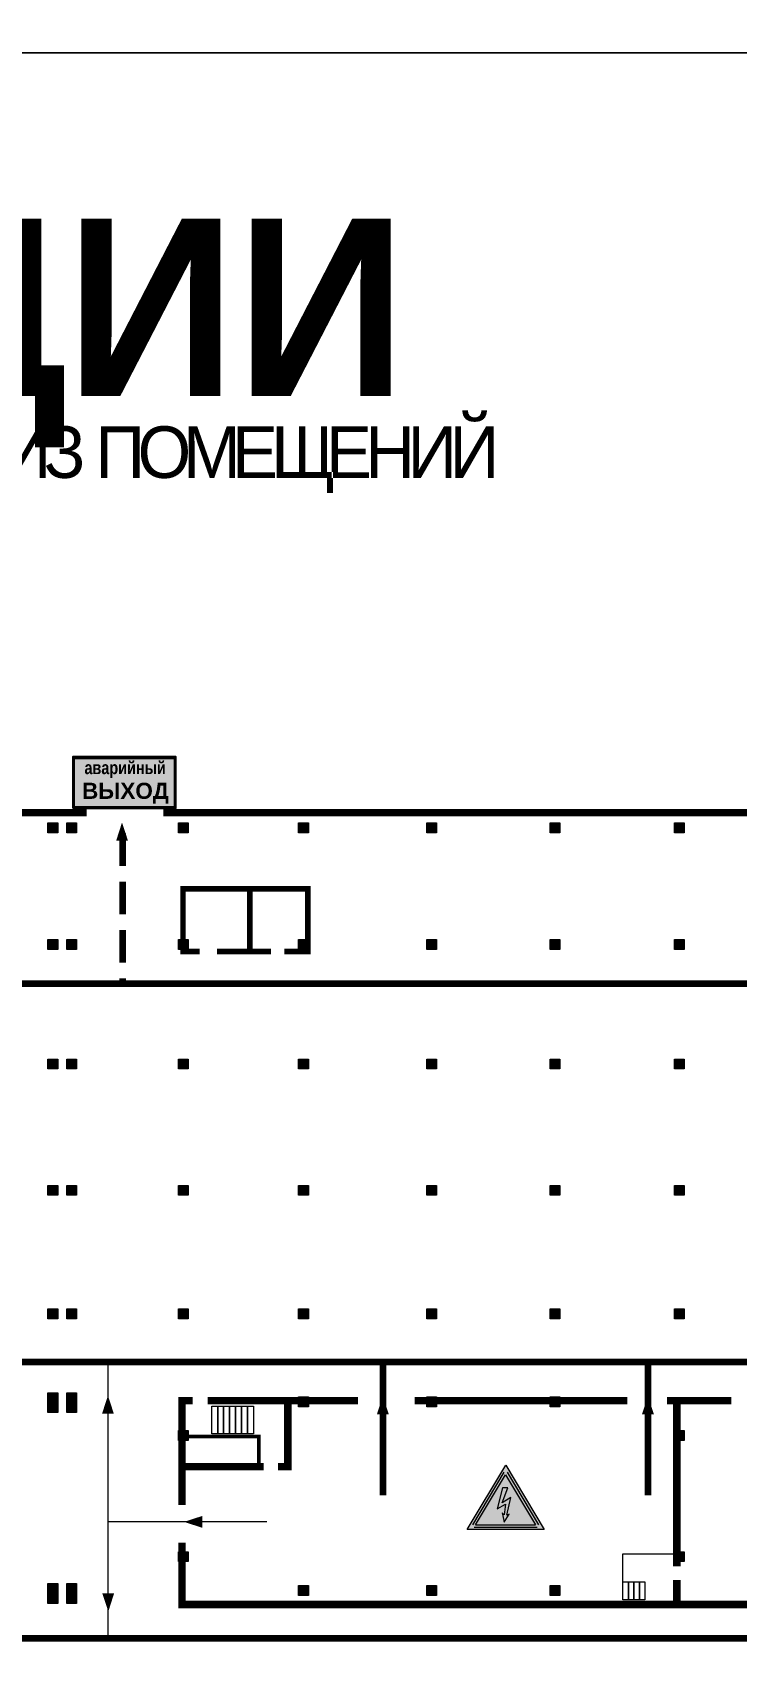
# Model space of a CAD drawing. Header units: millimetres. Extents: x 13810 to 67229, y 12374 to 21950.
# Drawn here: x 27666 to 27753.3, y 14346.4 to 14549.9 of the extents above; entities that cross this region are included whole.
import ezdxf

# ---------------------------------------------------------------- set-up
doc = ezdxf.new("R2010")
doc.units = ezdxf.units.MM
doc.linetypes.add('{ Wide Dash }', pattern=[12, 4, -2, 4, -2])
doc.layers.add('План_Штампы', color=7, linetype='Continuous')
doc.styles.add('обычный', font='arial.ttf')

# ---------------------------------------------------------------- blocks, each defined once
blk = doc.blocks.new('A$C3E6D3DDE')
at = {"lineweight": 5}
h = blk.add_hatch(color=40, dxfattribs=at)
h.paths.add_polyline_path([(24.1, 1.45), (16.46, -11.35), (31.74, -11.35)])
h.paths.add_polyline_path([(24.09, -0.46), (30.03, -10.41), (18.14, -10.41)], flags=16)
h.paths.add_polyline_path([(24.54, -3.08), (23.41, -6.02), (25.13, -5.01), (24.33, -8.5), (24.82, -8.27), (23.79, -9.86), (23.4, -8.04), (23.8, -8.43), (24.04, -6.29), (22.39, -7.25), (23.44, -3.08)], flags=0)
h = blk.add_hatch(color=256, dxfattribs=at)
h.paths.add_polyline_path([(24.37, 0.03, 0.567511), (23.82, 0.03), (17.59, -10.4, 0.582454), (17.86, -10.88), (30.32, -10.88, 0.582149), (30.6, -10.4)])
h.paths.add_polyline_path([(24.09, -0.46), (18.14, -10.41), (30.03, -10.41)], flags=16)
h.paths.add_polyline_path([(24.54, -3.08), (23.41, -6.02), (25.13, -5.01), (24.33, -8.5), (24.82, -8.27), (23.79, -9.86), (23.4, -8.04), (23.8, -8.43), (24.04, -6.29), (22.39, -7.25), (23.44, -3.08)], flags=0)
h = blk.add_hatch(color=40, dxfattribs=at)
h.paths.add_polyline_path([(24.09, -0.46), (18.14, -10.41), (30.03, -10.41)])
h.paths.add_polyline_path([(24.82, -8.27), (23.79, -9.86), (23.4, -8.04), (23.8, -8.43), (24.04, -6.29), (22.39, -7.25), (23.44, -3.08), (24.54, -3.08), (23.41, -6.02), (25.13, -5.01), (24.33, -8.5)], flags=16)
at = {"color": 40, "lineweight": 5}
for p, q in [((16.46, -11.35), (24.1, 1.45)), ((24.1, 1.45), (31.74, -11.35))]:
    blk.add_line(p, q, dxfattribs=at)
at = {"lineweight": 5}
for p, q in [((17.59, -10.4), (23.82, 0.03)), ((24.37, 0.03), (30.6, -10.4)), ((18.14, -10.41), (24.09, -0.46)), ((23.44, -3.08), (22.39, -7.25)), ((23.41, -6.02), (24.54, -3.08)), ((24.54, -3.08), (23.44, -3.08)), ((24.09, -0.46), (30.03, -10.41)), ((22.39, -7.25), (24.04, -6.29)), ((25.13, -5.01), (23.41, -6.02)), ((24.04, -6.29), (23.8, -8.43)), ((24.33, -8.5), (25.13, -5.01)), ((23.8, -8.43), (23.4, -8.04)), ((23.4, -8.04), (23.79, -9.86)), ((23.79, -9.86), (24.82, -8.27)), ((24.82, -8.27), (24.33, -8.5)), ((17.86, -10.88), (30.32, -10.88)), ((18.14, -10.41), (30.03, -10.41))]:
    blk.add_line(p, q, dxfattribs=at)
at = {"color": 50, "lineweight": 5}
blk.add_line((31.74, -11.35), (16.46, -11.35), dxfattribs=at)
blk = doc.blocks.new('A$C41C009D9')
at = {"true_color": 0xffffff}
blk.add_hatch(color=7, dxfattribs=at).paths.add_polyline_path([(0, 8), (-16, 8), (-16, 0), (0, 0)])
h = blk.add_hatch(color=126)
h.dxf.hatch_style = 1
h.paths.add_polyline_path([(-15.8, 7.8), (-15.8, 0.2), (-0.2, 0.2), (-0.2, 7.8)])
at = {"color": 126}
for points in [[(-16, 0), (0, 0), (0, 8), (-16, 8)], [(-16, 0), (0, 0), (0, 8), (-16, 8)], [(-15.8, 7.8), (-0.2, 7.8), (-0.2, 0.2), (-15.8, 0.2)]]:
    blk.add_lwpolyline(points, close=True, dxfattribs=at)
at = {"color": 7, "true_color": 0xffffff, "insert": (-15.8, 7.3), "char_height": 2.5, "width": 15.5999, "attachment_point": 1, "style": 'обычный'}
blk.add_mtext('\\pi1.6133;{\\fArial|b1|i0|c204|p34;\\H0.8x;\\W0.8;аварийный\\H1.25x;\\W1;\\P\\pi1.2327;ВЫХОД}', dxfattribs=at)

msp = doc.modelspace()

# ---------------------------------------------------------------- hatches: boundary and pattern name
at = {"lineweight": 0}
h = msp.add_hatch(color=256, dxfattribs=at)
h.dxf.hatch_style = 1
h.paths.add_polyline_path([(27667.86, 14451.9), (27667.86, 14450.67), (27669.08, 14450.67), (27669.08, 14451.9)])
h = msp.add_hatch(color=256, dxfattribs=at)
h.dxf.hatch_style = 1
h.paths.add_polyline_path([(27670.21, 14451.9), (27670.21, 14450.67), (27671.43, 14450.67), (27671.43, 14451.9)])
h = msp.add_hatch(color=256, dxfattribs=at)
h.dxf.hatch_style = 1
h.paths.add_polyline_path([(27684.06, 14451.9), (27684.06, 14450.67), (27685.28, 14450.67), (27685.28, 14451.9)])
h = msp.add_hatch(color=256, dxfattribs=at)
h.dxf.hatch_style = 1
h.paths.add_polyline_path([(27698.97, 14451.9), (27698.97, 14450.67), (27700.19, 14450.67), (27700.19, 14451.9)])
h = msp.add_hatch(color=256, dxfattribs=at)
h.dxf.hatch_style = 1
h.paths.add_polyline_path([(27714.86, 14451.9), (27714.86, 14450.67), (27716.08, 14450.67), (27716.08, 14451.9)])
h = msp.add_hatch(color=256, dxfattribs=at)
h.dxf.hatch_style = 1
h.paths.add_polyline_path([(27730.17, 14451.9), (27730.17, 14450.67), (27731.39, 14450.67), (27731.39, 14451.9)])
h = msp.add_hatch(color=256, dxfattribs=at)
h.dxf.hatch_style = 1
h.paths.add_polyline_path([(27745.59, 14451.9), (27745.59, 14450.67), (27746.82, 14450.67), (27746.82, 14451.9)])
h = msp.add_hatch(color=256, dxfattribs=at)
h.dxf.hatch_style = 1
h.paths.add_polyline_path([(27667.86, 14437.45), (27667.86, 14436.22), (27669.08, 14436.22), (27669.08, 14437.45)])
h = msp.add_hatch(color=256, dxfattribs=at)
h.dxf.hatch_style = 1
h.paths.add_polyline_path([(27670.21, 14437.45), (27670.21, 14436.22), (27671.43, 14436.22), (27671.43, 14437.45)])
h = msp.add_hatch(color=256, dxfattribs=at)
h.dxf.hatch_style = 1
h.paths.add_polyline_path([(27684.06, 14437.45), (27684.06, 14436.22), (27685.28, 14436.22), (27685.28, 14437.45)])
h = msp.add_hatch(color=256, dxfattribs=at)
h.dxf.hatch_style = 1
h.paths.add_polyline_path([(27698.97, 14437.45), (27698.97, 14436.22), (27700.19, 14436.22), (27700.19, 14437.45)])
h = msp.add_hatch(color=256, dxfattribs=at)
h.dxf.hatch_style = 1
h.paths.add_polyline_path([(27714.86, 14437.45), (27714.86, 14436.22), (27716.08, 14436.22), (27716.08, 14437.45)])
h = msp.add_hatch(color=256, dxfattribs=at)
h.dxf.hatch_style = 1
h.paths.add_polyline_path([(27730.17, 14437.45), (27730.17, 14436.22), (27731.39, 14436.22), (27731.39, 14437.45)])
h = msp.add_hatch(color=256, dxfattribs=at)
h.dxf.hatch_style = 1
h.paths.add_polyline_path([(27745.59, 14437.45), (27745.59, 14436.22), (27746.82, 14436.22), (27746.82, 14437.45)])
h = msp.add_hatch(color=256, dxfattribs=at)
h.dxf.hatch_style = 1
h.paths.add_polyline_path([(27667.86, 14422.61), (27667.86, 14421.38), (27669.08, 14421.38), (27669.08, 14422.61)])
h = msp.add_hatch(color=256, dxfattribs=at)
h.dxf.hatch_style = 1
h.paths.add_polyline_path([(27670.21, 14422.61), (27670.21, 14421.38), (27671.43, 14421.38), (27671.43, 14422.61)])
h = msp.add_hatch(color=256, dxfattribs=at)
h.dxf.hatch_style = 1
h.paths.add_polyline_path([(27684.06, 14422.61), (27684.06, 14421.38), (27685.28, 14421.38), (27685.28, 14422.61)])
h = msp.add_hatch(color=256, dxfattribs=at)
h.dxf.hatch_style = 1
h.paths.add_polyline_path([(27698.97, 14422.61), (27698.97, 14421.38), (27700.19, 14421.38), (27700.19, 14422.61)])
h = msp.add_hatch(color=256, dxfattribs=at)
h.dxf.hatch_style = 1
h.paths.add_polyline_path([(27714.86, 14422.61), (27714.86, 14421.38), (27716.08, 14421.38), (27716.08, 14422.61)])
h = msp.add_hatch(color=256, dxfattribs=at)
h.dxf.hatch_style = 1
h.paths.add_polyline_path([(27730.17, 14422.61), (27730.17, 14421.38), (27731.39, 14421.38), (27731.39, 14422.61)])
h = msp.add_hatch(color=256, dxfattribs=at)
h.dxf.hatch_style = 1
h.paths.add_polyline_path([(27745.59, 14422.61), (27745.59, 14421.38), (27746.82, 14421.38), (27746.82, 14422.61)])
h = msp.add_hatch(color=256, dxfattribs=at)
h.dxf.hatch_style = 1
h.paths.add_polyline_path([(27667.86, 14406.94), (27667.86, 14405.71), (27669.08, 14405.71), (27669.08, 14406.94)])
h = msp.add_hatch(color=256, dxfattribs=at)
h.dxf.hatch_style = 1
h.paths.add_polyline_path([(27670.21, 14406.94), (27670.21, 14405.71), (27671.43, 14405.71), (27671.43, 14406.94)])
h = msp.add_hatch(color=256, dxfattribs=at)
h.dxf.hatch_style = 1
h.paths.add_polyline_path([(27684.06, 14406.94), (27684.06, 14405.71), (27685.28, 14405.71), (27685.28, 14406.94)])
h = msp.add_hatch(color=256, dxfattribs=at)
h.dxf.hatch_style = 1
h.paths.add_polyline_path([(27698.97, 14406.94), (27698.97, 14405.71), (27700.19, 14405.71), (27700.19, 14406.94)])
h = msp.add_hatch(color=256, dxfattribs=at)
h.dxf.hatch_style = 1
h.paths.add_polyline_path([(27714.86, 14406.94), (27714.86, 14405.71), (27716.08, 14405.71), (27716.08, 14406.94)])
h = msp.add_hatch(color=256, dxfattribs=at)
h.dxf.hatch_style = 1
h.paths.add_polyline_path([(27730.17, 14406.94), (27730.17, 14405.71), (27731.39, 14405.71), (27731.39, 14406.94)])
h = msp.add_hatch(color=256, dxfattribs=at)
h.dxf.hatch_style = 1
h.paths.add_polyline_path([(27745.59, 14406.94), (27745.59, 14405.71), (27746.82, 14405.71), (27746.82, 14406.94)])
h = msp.add_hatch(color=256, dxfattribs=at)
h.dxf.hatch_style = 1
h.paths.add_polyline_path([(27667.86, 14391.62), (27667.86, 14390.39), (27669.08, 14390.39), (27669.08, 14391.62)])
h = msp.add_hatch(color=256, dxfattribs=at)
h.dxf.hatch_style = 1
h.paths.add_polyline_path([(27670.21, 14391.62), (27670.21, 14390.39), (27671.43, 14390.39), (27671.43, 14391.62)])
h = msp.add_hatch(color=256, dxfattribs=at)
h.dxf.hatch_style = 1
h.paths.add_polyline_path([(27684.06, 14391.62), (27684.06, 14390.39), (27685.28, 14390.39), (27685.28, 14391.62)])
h = msp.add_hatch(color=256, dxfattribs=at)
h.dxf.hatch_style = 1
h.paths.add_polyline_path([(27698.97, 14391.62), (27698.97, 14390.39), (27700.19, 14390.39), (27700.19, 14391.62)])
h = msp.add_hatch(color=256, dxfattribs=at)
h.dxf.hatch_style = 1
h.paths.add_polyline_path([(27714.86, 14391.62), (27714.86, 14390.39), (27716.08, 14390.39), (27716.08, 14391.62)])
h = msp.add_hatch(color=256, dxfattribs=at)
h.dxf.hatch_style = 1
h.paths.add_polyline_path([(27730.17, 14391.62), (27730.17, 14390.39), (27731.39, 14390.39), (27731.39, 14391.62)])
h = msp.add_hatch(color=256, dxfattribs=at)
h.dxf.hatch_style = 1
h.paths.add_polyline_path([(27745.59, 14391.62), (27745.59, 14390.39), (27746.82, 14390.39), (27746.82, 14391.62)])
h = msp.add_hatch(color=256, dxfattribs=at)
h.dxf.hatch_style = 1
h.paths.add_polyline_path([(27667.86, 14381.22), (27667.86, 14379.99), (27669.08, 14379.99), (27669.08, 14381.22)])
h = msp.add_hatch(color=256, dxfattribs=at)
h.dxf.hatch_style = 1
h.paths.add_polyline_path([(27670.21, 14381.22), (27670.21, 14379.99), (27671.43, 14379.99), (27671.43, 14381.22)])
h = msp.add_hatch(color=256, dxfattribs=at)
h.dxf.hatch_style = 1
h.paths.add_polyline_path([(27698.97, 14380.7), (27698.97, 14379.47), (27700.19, 14379.47), (27700.19, 14380.7)])
h = msp.add_hatch(color=256, dxfattribs=at)
h.dxf.hatch_style = 1
h.paths.add_polyline_path([(27714.86, 14380.7), (27714.86, 14379.47), (27716.08, 14379.47), (27716.08, 14380.7)])
h = msp.add_hatch(color=256, dxfattribs=at)
h.dxf.hatch_style = 1
h.paths.add_polyline_path([(27730.17, 14380.7), (27730.17, 14379.47), (27731.39, 14379.47), (27731.39, 14380.7)])
h = msp.add_hatch(color=256, dxfattribs=at)
h.dxf.hatch_style = 1
h.paths.add_polyline_path([(27667.86, 14379.99), (27667.86, 14378.76), (27669.08, 14378.76), (27669.08, 14379.99)])
h = msp.add_hatch(color=256, dxfattribs=at)
h.dxf.hatch_style = 1
h.paths.add_polyline_path([(27670.21, 14379.99), (27670.21, 14378.76), (27671.43, 14378.76), (27671.43, 14379.99)])
h = msp.add_hatch(color=256, dxfattribs=at)
h.dxf.hatch_style = 1
h.paths.add_polyline_path([(27684.06, 14376.53), (27684.06, 14375.3), (27685.28, 14375.3), (27685.28, 14376.53)])
h = msp.add_hatch(color=256, dxfattribs=at)
h.dxf.hatch_style = 1
h.paths.add_polyline_path([(27745.59, 14376.53), (27745.59, 14375.3), (27746.82, 14375.3), (27746.82, 14376.53)])
h = msp.add_hatch(color=256, dxfattribs=at)
h.dxf.hatch_style = 1
h.paths.add_polyline_path([(27684.06, 14361.49), (27684.06, 14360.26), (27685.28, 14360.26), (27685.28, 14361.49)])
h = msp.add_hatch(color=256, dxfattribs=at)
h.dxf.hatch_style = 1
h.paths.add_polyline_path([(27745.59, 14361.49), (27745.59, 14360.26), (27746.82, 14360.26), (27746.82, 14361.49)])
h = msp.add_hatch(color=256, dxfattribs=at)
h.dxf.hatch_style = 1
h.paths.add_polyline_path([(27667.86, 14357.54), (27667.86, 14356.31), (27669.08, 14356.31), (27669.08, 14357.54)])
h = msp.add_hatch(color=256, dxfattribs=at)
h.dxf.hatch_style = 1
h.paths.add_polyline_path([(27667.86, 14356.31), (27667.86, 14355.08), (27669.08, 14355.08), (27669.08, 14356.31)])
h = msp.add_hatch(color=256, dxfattribs=at)
h.dxf.hatch_style = 1
h.paths.add_polyline_path([(27670.21, 14357.54), (27670.21, 14356.31), (27671.43, 14356.31), (27671.43, 14357.54)])
h = msp.add_hatch(color=256, dxfattribs=at)
h.dxf.hatch_style = 1
h.paths.add_polyline_path([(27670.21, 14356.31), (27670.21, 14355.08), (27671.43, 14355.08), (27671.43, 14356.31)])
h = msp.add_hatch(color=256, dxfattribs=at)
h.dxf.hatch_style = 1
h.paths.add_polyline_path([(27698.97, 14357.28), (27698.97, 14356.05), (27700.19, 14356.05), (27700.19, 14357.28)])
h = msp.add_hatch(color=256, dxfattribs=at)
h.dxf.hatch_style = 1
h.paths.add_polyline_path([(27714.86, 14357.28), (27714.86, 14356.05), (27716.08, 14356.05), (27716.08, 14357.28)])
h = msp.add_hatch(color=256, dxfattribs=at)
h.dxf.hatch_style = 1
h.paths.add_polyline_path([(27730.17, 14357.28), (27730.17, 14356.05), (27731.39, 14356.05), (27731.39, 14357.28)])

# ---------------------------------------------------------------- linework, layer by layer
at = {"color": 126, "lineweight": 0, "true_color": 0x008754}
for points in [[(27276.58, 14942.45), (27876.58, 14942.45), (27876.58, 14547.45), (27276.58, 14547.45)], [(27276.58, 14547.45), (27876.58, 14547.45), (27876.58, 14152.45), (27276.58, 14152.45)]]:
    msp.add_lwpolyline(points, close=True, dxfattribs=at)
at = {"lineweight": 0}
for points, const_width in [([(27575.91, 14453.18), (27672.69, 14453.18)], 0.924), ([(27682.18, 14453.18), (27825.02, 14453.18)], 0.924), ([(27697.18, 14435.97), (27700.12, 14435.97), (27700.12, 14443.73), (27684.63, 14443.73), (27684.63, 14435.97), (27686.69, 14435.97)], 0.693), ([(27692.91, 14435.97), (27692.91, 14443.73)], 0.693), ([(27688.83, 14435.97), (27695.54, 14435.97)], 0.693), ([(27684.49, 14367.29), (27684.49, 14380.23), (27685.82, 14380.23)], 0.924), ([(27687.7, 14380.23), (27706.32, 14380.23)], 0.924), ([(27697.63, 14380.23), (27697.63, 14372.04)], 0.924), ([(27713.37, 14380.23), (27739.74, 14380.23)], 0.924), ([(27745.9, 14380.23), (27744.68, 14380.23)], 0.924), ([(27745.9, 14359.67), (27745.9, 14380.23), (27752.66, 14380.23)], 0.924), ([(27694.02, 14372.04), (27694.02, 14375.77), (27684.49, 14375.77)], 0.462), ([(27694.64, 14372.04), (27684.49, 14372.04)], 0.924), ([(27697.63, 14373.09), (27697.63, 14372.04), (27696.4, 14372.04)], 0.924), ([(27838.37, 14363.85), (27838.37, 14354.94), (27745.9, 14354.94), (27745.9, 14357.97)], 0.924), ([(27745.9, 14354.94), (27684.49, 14354.94), (27684.49, 14362.62)], 0.924)]:
    msp.add_lwpolyline(points, dxfattribs=dict(at, const_width=const_width))
for points in [[(27669.08, 14450.67), (27667.86, 14450.67), (27667.86, 14451.9), (27669.08, 14451.9)], [(27671.43, 14450.67), (27670.21, 14450.67), (27670.21, 14451.9), (27671.43, 14451.9)], [(27685.28, 14450.67), (27684.06, 14450.67), (27684.06, 14451.9), (27685.28, 14451.9)], [(27700.19, 14450.67), (27698.97, 14450.67), (27698.97, 14451.9), (27700.19, 14451.9)], [(27716.08, 14450.67), (27714.86, 14450.67), (27714.86, 14451.9), (27716.08, 14451.9)], [(27731.39, 14450.67), (27730.17, 14450.67), (27730.17, 14451.9), (27731.39, 14451.9)], [(27746.82, 14450.67), (27745.59, 14450.67), (27745.59, 14451.9), (27746.82, 14451.9)], [(27669.08, 14436.22), (27667.86, 14436.22), (27667.86, 14437.45), (27669.08, 14437.45)], [(27671.43, 14436.22), (27670.21, 14436.22), (27670.21, 14437.45), (27671.43, 14437.45)], [(27685.28, 14436.22), (27684.06, 14436.22), (27684.06, 14437.45), (27685.28, 14437.45)], [(27700.19, 14436.22), (27698.97, 14436.22), (27698.97, 14437.45), (27700.19, 14437.45)], [(27716.08, 14436.22), (27714.86, 14436.22), (27714.86, 14437.45), (27716.08, 14437.45)], [(27731.39, 14436.22), (27730.17, 14436.22), (27730.17, 14437.45), (27731.39, 14437.45)], [(27746.82, 14436.22), (27745.59, 14436.22), (27745.59, 14437.45), (27746.82, 14437.45)], [(27669.08, 14421.38), (27667.86, 14421.38), (27667.86, 14422.61), (27669.08, 14422.61)], [(27671.43, 14421.38), (27670.21, 14421.38), (27670.21, 14422.61), (27671.43, 14422.61)], [(27685.28, 14421.38), (27684.06, 14421.38), (27684.06, 14422.61), (27685.28, 14422.61)], [(27700.19, 14421.38), (27698.97, 14421.38), (27698.97, 14422.61), (27700.19, 14422.61)], [(27716.08, 14421.38), (27714.86, 14421.38), (27714.86, 14422.61), (27716.08, 14422.61)], [(27731.39, 14421.38), (27730.17, 14421.38), (27730.17, 14422.61), (27731.39, 14422.61)], [(27746.82, 14421.38), (27745.59, 14421.38), (27745.59, 14422.61), (27746.82, 14422.61)], [(27669.08, 14405.71), (27667.86, 14405.71), (27667.86, 14406.94), (27669.08, 14406.94)], [(27671.43, 14405.71), (27670.21, 14405.71), (27670.21, 14406.94), (27671.43, 14406.94)], [(27685.28, 14405.71), (27684.06, 14405.71), (27684.06, 14406.94), (27685.28, 14406.94)], [(27700.19, 14405.71), (27698.97, 14405.71), (27698.97, 14406.94), (27700.19, 14406.94)], [(27716.08, 14405.71), (27714.86, 14405.71), (27714.86, 14406.94), (27716.08, 14406.94)], [(27731.39, 14405.71), (27730.17, 14405.71), (27730.17, 14406.94), (27731.39, 14406.94)], [(27746.82, 14405.71), (27745.59, 14405.71), (27745.59, 14406.94), (27746.82, 14406.94)], [(27669.08, 14390.39), (27667.86, 14390.39), (27667.86, 14391.62), (27669.08, 14391.62)], [(27671.43, 14390.39), (27670.21, 14390.39), (27670.21, 14391.62), (27671.43, 14391.62)], [(27685.28, 14390.39), (27684.06, 14390.39), (27684.06, 14391.62), (27685.28, 14391.62)], [(27700.19, 14390.39), (27698.97, 14390.39), (27698.97, 14391.62), (27700.19, 14391.62)], [(27716.08, 14390.39), (27714.86, 14390.39), (27714.86, 14391.62), (27716.08, 14391.62)], [(27731.39, 14390.39), (27730.17, 14390.39), (27730.17, 14391.62), (27731.39, 14391.62)], [(27746.82, 14390.39), (27745.59, 14390.39), (27745.59, 14391.62), (27746.82, 14391.62)], [(27669.08, 14379.99), (27667.86, 14379.99), (27667.86, 14381.22), (27669.08, 14381.22)], [(27671.43, 14379.99), (27670.21, 14379.99), (27670.21, 14381.22), (27671.43, 14381.22)], [(27700.19, 14379.47), (27698.97, 14379.47), (27698.97, 14380.7), (27700.19, 14380.7)], [(27716.08, 14379.47), (27714.86, 14379.47), (27714.86, 14380.7), (27716.08, 14380.7)], [(27731.39, 14379.47), (27730.17, 14379.47), (27730.17, 14380.7), (27731.39, 14380.7)], [(27669.08, 14378.76), (27667.86, 14378.76), (27667.86, 14379.99), (27669.08, 14379.99)], [(27671.43, 14378.76), (27670.21, 14378.76), (27670.21, 14379.99), (27671.43, 14379.99)], [(27688.93, 14376.13), (27688.2, 14376.13), (27688.2, 14379.56), (27688.93, 14379.56)], [(27689.67, 14376.13), (27688.93, 14376.13), (27688.93, 14379.56), (27689.67, 14379.56)], [(27690.41, 14376.13), (27689.67, 14376.13), (27689.67, 14379.56), (27690.41, 14379.56)], [(27691.15, 14376.13), (27690.41, 14376.13), (27690.41, 14379.56), (27691.15, 14379.56)], [(27691.88, 14376.13), (27691.15, 14376.13), (27691.15, 14379.56), (27691.88, 14379.56)], [(27692.62, 14376.13), (27691.88, 14376.13), (27691.88, 14379.56), (27692.62, 14379.56)], [(27693.36, 14376.13), (27692.62, 14376.13), (27692.62, 14379.56), (27693.36, 14379.56)], [(27685.28, 14375.3), (27684.06, 14375.3), (27684.06, 14376.53), (27685.28, 14376.53)], [(27746.82, 14375.3), (27745.59, 14375.3), (27745.59, 14376.53), (27746.82, 14376.53)], [(27685.28, 14360.26), (27684.06, 14360.26), (27684.06, 14361.49), (27685.28, 14361.49)], [(27746.82, 14360.26), (27745.59, 14360.26), (27745.59, 14361.49), (27746.82, 14361.49)], [(27669.08, 14356.31), (27667.86, 14356.31), (27667.86, 14357.54), (27669.08, 14357.54)], [(27669.08, 14355.08), (27667.86, 14355.08), (27667.86, 14356.31), (27669.08, 14356.31)], [(27671.43, 14356.31), (27670.21, 14356.31), (27670.21, 14357.54), (27671.43, 14357.54)], [(27671.43, 14355.08), (27670.21, 14355.08), (27670.21, 14356.31), (27671.43, 14356.31)], [(27700.19, 14356.05), (27698.97, 14356.05), (27698.97, 14357.28), (27700.19, 14357.28)], [(27716.08, 14356.05), (27714.86, 14356.05), (27714.86, 14357.28), (27716.08, 14357.28)], [(27731.39, 14356.05), (27730.17, 14356.05), (27730.17, 14357.28), (27731.39, 14357.28)], [(27739.89, 14355.5), (27739.2, 14355.5), (27739.2, 14357.75), (27739.89, 14357.75)], [(27740.57, 14355.5), (27739.89, 14355.5), (27739.89, 14357.75), (27740.57, 14357.75)], [(27741.26, 14355.5), (27740.57, 14355.5), (27740.57, 14357.75), (27741.26, 14357.75)], [(27741.94, 14355.5), (27741.26, 14355.5), (27741.26, 14357.75), (27741.94, 14357.75)]]:
    msp.add_lwpolyline(points, close=True, dxfattribs=at)
at = {"color": 126, "lineweight": 100, "true_color": 0x008754}
for points in [[(27825.68, 14431.93), (27384.21, 14431.93), (27384.21, 14450.26)], [(27844.57, 14385.01), (27384.21, 14385.01)], [(27709.4, 14385.01), (27709.4, 14368.49)], [(27742.3, 14385.01), (27742.3, 14368.49)], [(27844.57, 14350.73), (27384.21, 14350.73)]]:
    msp.add_lwpolyline(points, dxfattribs=at)
at = {"color": 126, "linetype": '{ Wide Dash }', "lineweight": 100, "true_color": 0x008754}
msp.add_lwpolyline([(27677.12, 14450.6), (27677.12, 14431.93)], dxfattribs=at)
at = {"color": 126, "lineweight": 0, "true_color": 0x008754}
for points in [[(27675.33, 14350.73), (27675.33, 14385.01)], [(27695.02, 14365.2), (27675.33, 14365.2)]]:
    msp.add_lwpolyline(points, dxfattribs=at)
at = {"lineweight": 0}
msp.add_lwpolyline([(27739.2, 14357.75), (27739.2, 14361.23), (27745.77, 14361.23)], dxfattribs=at)
at = {"layer": 'План_Штампы', "color": 126, "true_color": 0x008754}
for points in [[(27677.8, 14449.7), (27676.33, 14449.7), (27677.06, 14451.97)], [(27676.05, 14378.6), (27674.58, 14378.61), (27675.31, 14380.87)], [(27710.16, 14378.55), (27708.69, 14378.55), (27709.41, 14380.81)], [(27743.06, 14378.55), (27741.58, 14378.55), (27742.31, 14380.81)], [(27687.02, 14365.93), (27687.02, 14364.46), (27684.75, 14365.19)], [(27674.61, 14356.34), (27676.08, 14356.33), (27675.36, 14354.07)]]:
    msp.add_solid(points, dxfattribs=at)

# ---------------------------------------------------------------- block references
for name, p, xscale, yscale, zscale in [('A$C41C009D9', (27683.75, 14453.72), 0.8, 0.8, 0.8), ('A$C3E6D3DDE', (27709.6, 14371.33), 0.625, 0.625, 0.625)]:
    msp.add_blockref(name, p, dxfattribs=dict(xscale=xscale, yscale=yscale, zscale=zscale))

# ---------------------------------------------------------------- texts
at = {"lineweight": 0, "insert": (27435.2, 14526.86), "char_height": 22, "width": 493.8901, "attachment_point": 1, "style": 'обычный'}
msp.add_mtext('{\\fProxima Nova Rg|b1|i0|c204|p2;ПЛАН ЭВАКУАЦИИ}', dxfattribs=at)
at = {"color": 0, "lineweight": 0, "insert": (27585.47, 14501.29), "char_height": 8, "width": 449.2158, "attachment_point": 5, "style": 'обычный'}
msp.add_mtext('{\\fArial Black|b1|i0|c204|p34;\\H2x;\\T0.85;  \\fArial Narrow|b0|i0|c204|p34;\\H0.8x;\\W0.9;\\P\\fProxima Nova Rg|b0|i0|c204|p2;\\H0.5x;\\W1;\\C256;ПРИ ПОЖАРЕ  ИЛИ ДРУГИХ ЧРЕЗВЫЧАЙНЫХ СИТУАЦИЯХ  ИЗ ПОМЕЩЕНИЙ \\fProxima Nova Rg|b1|i0|c204|p2;\\H1.25x;\\PЦЭН-2: ГМО +0,00}', dxfattribs=at)

doc.saveas('drawing.dxf')
